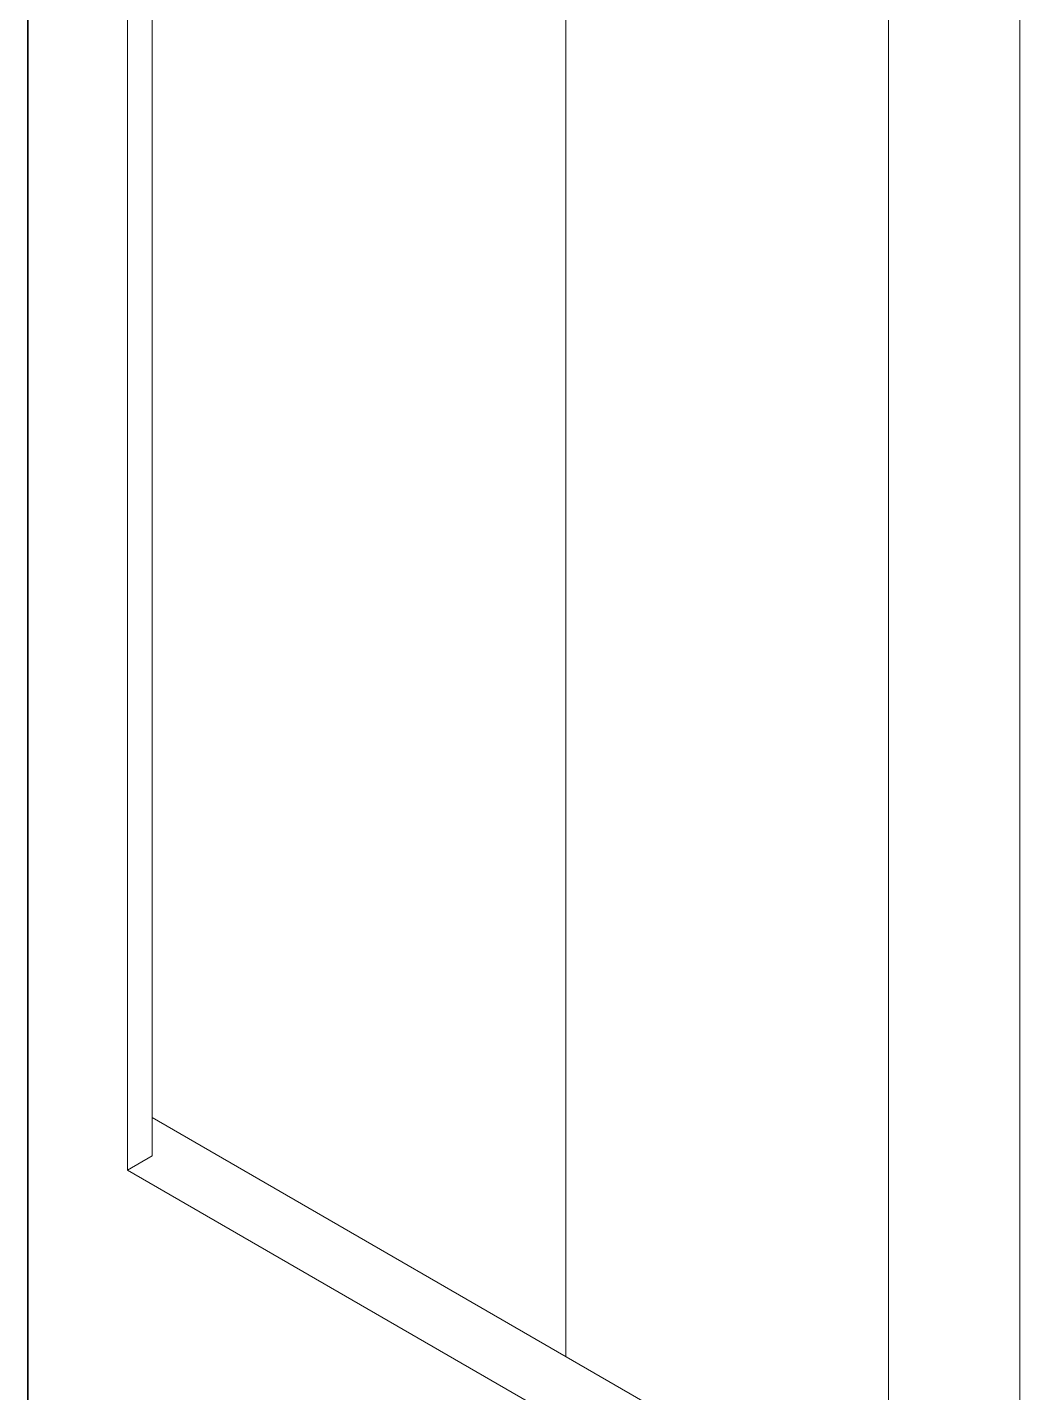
# Model space of a CAD drawing. Header units: inches. Extents: x 67578 to 72421, y -34894 to -31675.
# Drawn here: x 69748.28 to 69765.3, y -33406.21 to -33382.8 of the extents above; entities that cross this region are included whole.
import ezdxf

# ---------------------------------------------------------------- set-up
doc = ezdxf.new("R2010")
doc.units = ezdxf.units.IN
doc.header["$MEASUREMENT"] = 0

# ---------------------------------------------------------------- blocks, each defined once
blk = doc.blocks.new('ET200S')
at = {"lineweight": 0}
for p, q in [((97.927, 18.853), (97.927, -46.63)), ((97.937, -46.561), (97.937, 18.922)), ((108.621, -52.631), (108.621, 12.852)), ((99.005, 4.769), (99.005, -34.423)), ((99.271, -34.27), (99.271, 4.678)), ((103.73, 0.312), (103.73, -36.431)), ((107.207, 0.033), (107.207, -39.159)), ((99.271, -33.857), (107.207, -38.438)), ((99.005, -34.423), (99.271, -34.27)), ((107.207, -39.159), (99.005, -34.423))]:
    blk.add_line(p, q, dxfattribs=at)

msp = doc.modelspace()

# ---------------------------------------------------------------- block references
at = {"xscale": 1.59100124616462, "yscale": 1.59100124616462, "zscale": 1.59100124616462}
msp.add_blockref('ET200S', (69592.479, -33347.624), dxfattribs=at)

doc.saveas('drawing.dxf')
